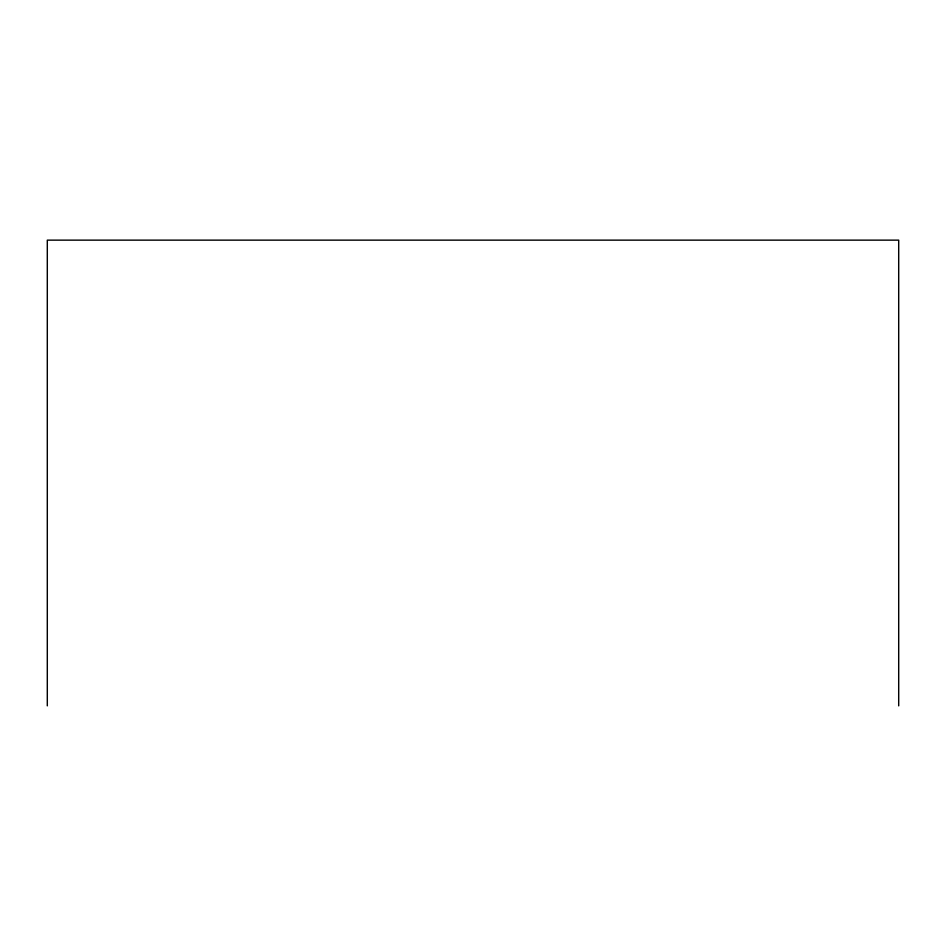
<?xml version="1.0" encoding="UTF-8"?>
<svg xmlns="http://www.w3.org/2000/svg" width="946" height="946" viewBox="0 0 946 946"><rect width="100%" height="100%" fill="white"/><g stroke="black" fill="none" stroke-linecap="round" stroke-linejoin="round"><path stroke-width="1.42" d="M898.7 705.858L898.7 240.142L47.3 240.142L47.3 705.858"/></g></svg>
